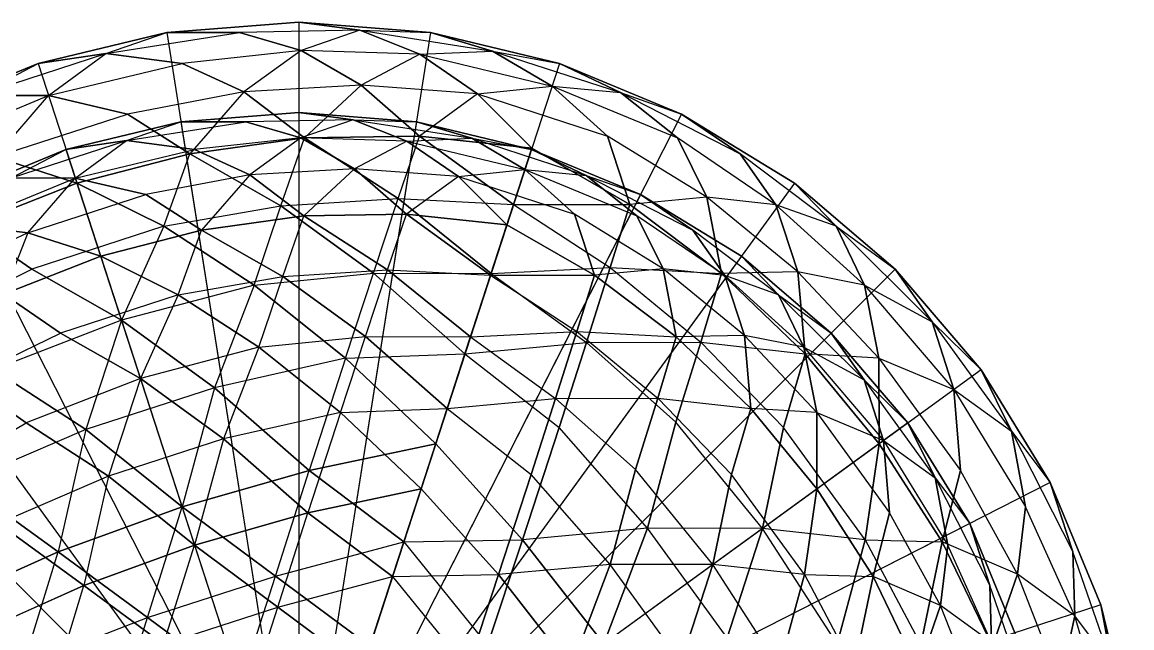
# Model space of a CAD drawing. Extents: x -140 to 778, y -205 to 202.
# Drawn here: x 298.6 to 385.6, y 154.4 to 201.9 of the extents above; entities that cross this region are included whole.
import ezdxf

# ---------------------------------------------------------------- set-up
doc = ezdxf.new("R2010")
doc.units = 0
doc.layers.add('L1', color=7, linetype='CONTINUOUS')

msp = doc.modelspace()

# ---------------------------------------------------------------- linework, layer by layer
at = {"layer": 'L1'}
for points, invisible_edges in [([(305.131653, 199.458466, -40.618889), (299.80307, 198.67511, -37.291508), (309.8992, 201.098969, -37.291504)], 8), ([(309.8992, 201.098969, -37.291504), (299.80307, 198.67511, -37.291508), (320.250183, 135.745239, -37.291508)], 136), ([(311.105957, 198.675079, -43.695034), (305.131653, 199.458466, -40.618889), (315.621094, 201.098969, -40.53318)], 8), ([(305.131653, 199.458466, -40.618889), (309.8992, 201.098969, -37.291504), (315.621094, 201.098969, -40.53318)], 8), ([(315.621094, 201.098969, -40.53318), (309.8992, 201.098969, -37.291504), (320.250214, 201.913605, -37.291504)], 8), ([(320.250214, 201.913605, -37.291504), (309.8992, 201.098969, -37.291504), (320.250183, 135.745239, -37.291508)], 136), ([(315.621094, 201.098969, -40.53318), (320.432983, 199.68988, -43.247025), (311.105957, 198.675079, -43.695034)], 8), ([(320.250214, 201.913605, -37.291504), (325.049103, 201.280975, -40.010273), (315.621094, 201.098969, -40.53318)], 8), ([(325.049103, 201.280975, -40.010273), (320.432983, 199.68988, -43.247025), (315.621094, 201.098969, -40.53318)], 8), ([(330.601227, 201.098969, -37.291504), (320.250214, 201.913605, -37.291504), (320.250183, 135.745239, -37.291508)], 136), ([(340.697357, 198.67511, -37.291504), (330.601227, 201.098969, -37.291504), (320.250183, 135.745239, -37.291508)], 136), ([(325.049103, 201.280975, -40.010273), (320.250214, 201.913605, -37.291504), (330.601227, 201.098969, -37.291504)], 8), ([(325.049103, 201.280975, -40.010273), (329.756256, 199.395142, -42.677052), (320.432983, 199.68988, -43.247025)], 8), ([(329.756256, 199.395142, -42.677052), (325.049103, 201.280975, -40.010273), (335.467316, 199.645294, -40.081158)], 8), ([(325.049103, 201.280975, -40.010273), (330.601227, 201.098969, -37.291504), (335.467316, 199.645294, -40.081158)], 8), ([(335.467316, 199.645294, -40.081158), (330.601227, 201.098969, -37.291504), (340.697357, 198.67511, -37.291504)], 8), ([(300.621643, 196.155792, -43.78125), (295.031677, 196.176788, -40.618893), (305.131653, 199.458466, -40.618889)], 8), ([(295.031677, 196.176788, -40.618893), (299.80307, 198.67511, -37.291508), (305.131653, 199.458466, -40.618889)], 8), ([(300.621643, 196.155792, -43.78125), (305.131653, 199.458466, -40.618889), (311.105957, 198.675079, -43.695034)], 8), ([(320.432983, 199.68988, -43.247025), (315.946686, 196.444031, -46.391033), (311.105957, 198.675079, -43.695034)], 8), ([(320.432983, 199.68988, -43.247025), (325.163086, 196.977722, -45.901665), (315.946686, 196.444031, -46.391033)], 8), ([(329.756256, 199.395142, -42.677052), (325.163086, 196.977722, -45.901665), (320.432983, 199.68988, -43.247025)], 8), ([(329.756256, 199.395142, -42.677052), (334.281647, 196.292175, -45.240849), (325.163086, 196.977722, -45.901665)], 8), ([(329.756256, 199.395142, -42.677052), (335.467316, 199.645294, -40.081158), (340.122223, 196.904968, -42.747894)], 8), ([(334.281647, 196.292175, -45.240849), (329.756256, 199.395142, -42.677052), (340.122223, 196.904968, -42.747894)], 8), ([(340.122223, 196.904968, -42.747894), (335.467316, 199.645294, -40.081158), (345.49881, 196.385834, -40.081154)], 8), ([(335.467316, 199.645294, -40.081158), (340.697357, 198.67511, -37.291504), (345.49881, 196.385834, -40.081154)], 8), ([(295.031677, 196.176788, -40.618893), (290.210419, 194.701691, -37.291508), (299.80307, 198.67511, -37.291508)], 8), ([(299.80307, 198.67511, -37.291508), (290.210419, 194.701691, -37.291508), (320.250183, 135.745239, -37.291508)], 136), ([(306.81601, 194.701691, -46.699215), (300.621643, 196.155792, -43.78125), (311.105957, 198.675079, -43.695034)], 8), ([(311.105957, 198.675079, -43.695034), (315.946686, 196.444031, -46.391033), (306.81601, 194.701691, -46.699215)], 8), ([(350.290009, 194.701691, -37.2915), (340.697357, 198.67511, -37.291504), (320.250183, 135.745239, -37.291508)], 136), ([(345.49881, 196.385834, -40.081154), (340.697357, 198.67511, -37.291504), (350.290009, 194.701691, -37.2915)], 136), ([(325.163086, 196.977722, -45.901665), (320.715485, 192.826599, -49.008144), (315.946686, 196.444031, -46.391033)], 8), ([(325.163086, 196.977722, -45.901665), (329.71759, 192.976196, -48.436954), (320.715485, 192.826599, -49.008144)], 8), ([(334.281647, 196.292175, -45.240849), (329.71759, 192.976196, -48.436954), (325.163086, 196.977722, -45.901665)], 8), ([(334.281647, 196.292175, -45.240849), (340.122223, 196.904968, -42.747894), (344.487152, 192.976196, -45.240845)], 8), ([(344.487152, 192.976196, -45.240845), (340.122223, 196.904968, -42.747894), (349.972107, 192.826599, -42.677048)], 8), ([(340.122223, 196.904968, -42.747894), (345.49881, 196.385834, -40.081154), (349.972107, 192.826599, -42.677048)], 8), ([(290.658813, 192.031403, -43.695038), (295.031677, 196.176788, -40.618893), (300.621643, 196.155792, -43.78125)], 8), ([(296.464996, 191.33844, -46.699215), (290.658813, 192.031403, -43.695038), (300.621643, 196.155792, -43.78125)], 8), ([(296.464996, 191.33844, -46.699215), (300.621643, 196.155792, -43.78125), (306.81601, 194.701691, -46.699215)], 8), ([(315.946686, 196.444031, -46.391033), (311.704437, 191.58548, -49.355286), (306.81601, 194.701691, -46.699215)], 8), ([(315.946686, 196.444031, -46.391033), (320.715485, 192.826599, -49.008144), (311.704437, 191.58548, -49.355286)], 8), ([(334.281647, 196.292175, -45.240849), (338.538696, 192.031433, -47.65263), (329.71759, 192.976196, -48.436954)], 8), ([(338.538696, 192.031433, -47.65263), (334.281647, 196.292175, -45.240849), (344.487152, 192.976196, -45.240845)], 8), ([(349.972107, 192.826599, -42.677048), (345.49881, 196.385834, -40.081154), (354.888733, 191.58548, -40.010269)], 8), ([(345.49881, 196.385834, -40.081154), (350.290009, 194.701691, -37.2915), (354.888733, 191.58548, -40.010269)], 8), ([(290.210419, 194.701691, -37.291508), (281.357422, 189.276581, -37.291508), (320.250183, 135.745239, -37.291508)], 136), ([(302.856812, 189.276581, -49.471745), (296.464996, 191.33844, -46.699215), (306.81601, 194.701691, -46.699215)], 8), ([(306.81601, 194.701691, -46.699215), (311.704437, 191.58548, -49.355286), (302.856812, 189.276581, -49.471745)], 8), ([(316.117065, 194.096771, -36.469498), (311.00824, 194.096771, -33.227821), (320.250214, 194.824127, -33.227821)], 8), ([(320.250214, 194.824127, -33.227821), (311.00824, 194.096771, -33.227821), (320.250214, 135.745239, -37.330921)], 136), ([(320.250214, 194.824127, -33.227821), (324.534973, 194.259277, -35.94659), (316.117065, 194.096771, -36.469498)], 8), ([(324.534973, 194.259277, -35.94659), (320.413422, 192.838654, -39.183346), (316.117065, 194.096771, -36.469498)], 8), ([(359.143005, 189.276581, -37.2915), (350.290009, 194.701691, -37.2915), (320.250183, 135.745239, -37.291508)], 136), ([(324.534973, 194.259277, -35.94659), (320.250214, 194.824127, -33.227821), (329.492188, 194.096771, -33.227821)], 8), ([(329.492188, 194.096771, -33.227821), (320.250214, 194.824127, -33.227821), (320.250214, 135.745239, -37.330921)], 136), ([(324.534973, 194.259277, -35.94659), (328.737762, 192.5755, -38.613373), (320.413422, 192.838654, -39.183346)], 8), ([(328.737762, 192.5755, -38.613373), (324.534973, 194.259277, -35.94659), (333.836914, 192.798859, -36.017479)], 8), ([(324.534973, 194.259277, -35.94659), (329.492188, 194.096771, -33.227821), (333.836914, 192.798859, -36.017479)], 8), ([(354.888733, 191.58548, -40.010269), (350.290009, 194.701691, -37.2915), (359.143005, 189.276581, -37.2915)], 136), ([(306.751526, 192.63205, -36.55521), (301.993835, 191.932617, -33.227825), (311.00824, 194.096771, -33.227821)], 8), ([(311.00824, 194.096771, -33.227821), (301.993835, 191.932617, -33.227825), (320.250214, 135.745239, -37.330921)], 136), ([(312.085724, 191.932617, -39.631355), (306.751526, 192.63205, -36.55521), (316.117065, 194.096771, -36.469498)], 8), ([(306.751526, 192.63205, -36.55521), (311.00824, 194.096771, -33.227821), (316.117065, 194.096771, -36.469498)], 8), ([(316.117065, 194.096771, -36.469498), (320.413422, 192.838654, -39.183346), (312.085724, 191.932617, -39.631355)], 8), ([(338.506592, 191.932617, -33.227825), (329.492188, 194.096771, -33.227821), (320.250214, 135.745239, -37.330921)], 136), ([(333.836914, 192.798859, -36.017479), (329.492188, 194.096771, -33.227821), (338.506592, 191.932617, -33.227825)], 8), ([(302.724701, 189.683228, -39.717567), (297.733673, 189.701965, -36.555214), (306.751526, 192.63205, -36.55521)], 8), ([(297.733673, 189.701965, -36.555214), (301.993835, 191.932617, -33.227825), (306.751526, 192.63205, -36.55521)], 8), ([(302.724701, 189.683228, -39.717567), (306.751526, 192.63205, -36.55521), (312.085724, 191.932617, -39.631355)], 8), ([(318.85199, 187.502441, -51.717495), (311.704437, 191.58548, -49.355286), (320.715485, 192.826599, -49.008144)], 8), ([(320.413422, 192.838654, -39.183346), (316.407806, 189.940582, -42.327354), (312.085724, 191.932617, -39.631355)], 8), ([(320.413422, 192.838654, -39.183346), (324.636719, 190.417114, -41.837986), (316.407806, 189.940582, -42.327354)], 8), ([(318.85199, 187.502441, -51.717495), (320.715485, 192.826599, -49.008144), (328.054871, 188.077667, -51.203384)], 8), ([(328.737762, 192.5755, -38.613373), (324.636719, 190.417114, -41.837986), (320.413422, 192.838654, -39.183346)], 8), ([(328.054871, 188.077667, -51.203384), (320.715485, 192.826599, -49.008144), (329.71759, 192.976196, -48.436954)], 8), ([(328.737762, 192.5755, -38.613373), (332.77829, 189.804993, -41.177166), (324.636719, 190.417114, -41.837986)], 8), ([(328.054871, 188.077667, -51.203384), (329.71759, 192.976196, -48.436954), (337.102356, 187.61087, -50.412251)], 8), ([(328.737762, 192.5755, -38.613373), (333.836914, 192.798859, -36.017479), (337.993073, 190.352142, -38.684219)], 8), ([(332.77829, 189.804993, -41.177166), (328.737762, 192.5755, -38.613373), (337.993073, 190.352142, -38.684219)], 8), ([(337.102356, 187.61087, -50.412251), (329.71759, 192.976196, -48.436954), (338.538696, 192.031433, -47.65263)], 8), ([(337.993073, 190.352142, -38.684219), (333.836914, 192.798859, -36.017479), (342.79361, 189.888641, -36.017475)], 8), ([(333.836914, 192.798859, -36.017479), (338.506592, 191.932617, -33.227825), (342.79361, 189.888641, -36.017475)], 8), ([(344.487152, 192.976196, -45.240845), (346.230438, 187.61087, -48.436947), (338.538696, 192.031433, -47.65263)], 8), ([(349.972107, 192.826599, -42.677048), (352.267181, 188.171082, -45.901661), (344.487152, 192.976196, -45.240845)], 8), ([(352.267181, 188.171082, -45.901661), (346.230438, 187.61087, -48.436947), (344.487152, 192.976196, -45.240845)], 8), ([(354.888733, 191.58548, -40.010269), (357.688049, 187.584961, -43.247021), (349.972107, 192.826599, -42.677048)], 8), ([(357.688049, 187.584961, -43.247021), (352.267181, 188.171082, -45.901661), (349.972107, 192.826599, -42.677048)], 8), ([(297.733673, 189.701965, -36.555214), (293.428955, 188.384918, -33.227829), (301.993835, 191.932617, -33.227825)], 8), ([(301.993835, 191.932617, -33.227825), (293.428955, 188.384918, -33.227829), (320.250214, 135.745239, -37.330921)], 136), ([(308.255402, 188.384918, -42.635532), (302.724701, 189.683228, -39.717567), (312.085724, 191.932617, -39.631355)], 8), ([(309.676941, 185.896606, -51.944359), (302.856812, 189.276581, -49.471745), (311.704437, 191.58548, -49.355286)], 8), ([(312.085724, 191.932617, -39.631355), (316.407806, 189.940582, -42.327354), (308.255402, 188.384918, -42.635532)], 8), ([(309.676941, 185.896606, -51.944359), (311.704437, 191.58548, -49.355286), (318.85199, 187.502441, -51.717495)], 8), ([(347.071472, 188.384918, -33.227821), (338.506592, 191.932617, -33.227825), (320.250214, 135.745239, -37.330921)], 136), ([(337.102356, 187.61087, -50.412251), (338.538696, 192.031433, -47.65263), (346.230438, 187.61087, -48.436947)], 8), ([(342.79361, 189.888641, -36.017475), (338.506592, 191.932617, -33.227825), (347.071472, 188.384918, -33.227821)], 136), ([(359.143005, 189.276581, -37.2915), (362.40921, 185.896561, -40.533176), (354.888733, 191.58548, -40.010269)], 136), ([(362.40921, 185.896561, -40.533176), (357.688049, 187.584961, -43.247021), (354.888733, 191.58548, -40.010269)], 8), ([(296.464996, 191.33844, -46.699215), (302.856812, 189.276581, -49.471745), (294.341797, 185.944031, -49.355293)], 8), ([(316.407806, 189.940582, -42.327354), (312.620056, 185.6026, -45.291607), (308.255402, 188.384918, -42.635532)], 8), ([(316.407806, 189.940582, -42.327354), (320.665619, 186.710754, -44.944466), (312.620056, 185.6026, -45.291607)], 8), ([(324.636719, 190.417114, -41.837986), (320.665619, 186.710754, -44.944466), (316.407806, 189.940582, -42.327354)], 8), ([(324.636719, 190.417114, -41.837986), (328.703247, 186.844299, -44.373272), (320.665619, 186.710754, -44.944466)], 8), ([(332.77829, 189.804993, -41.177166), (328.703247, 186.844299, -44.373272), (324.636719, 190.417114, -41.837986)], 8), ([(332.77829, 189.804993, -41.177166), (336.579224, 186.000763, -43.588955), (328.703247, 186.844299, -44.373272)], 8), ([(332.77829, 189.804993, -41.177166), (337.993073, 190.352142, -38.684219), (341.89032, 186.844299, -41.17717)], 8), ([(336.579224, 186.000763, -43.588955), (332.77829, 189.804993, -41.177166), (341.89032, 186.844299, -41.17717)], 8), ([(341.89032, 186.844299, -41.17717), (337.993073, 190.352142, -38.684219), (346.787628, 186.710724, -38.613369)], 8), ([(337.993073, 190.352142, -38.684219), (342.79361, 189.888641, -36.017475), (346.787628, 186.710724, -38.613369)], 8), ([(346.787628, 186.710724, -38.613369), (342.79361, 189.888641, -36.017475), (351.17749, 185.6026, -35.94659)], 8), ([(342.79361, 189.888641, -36.017475), (347.071472, 188.384918, -33.227821), (351.17749, 185.6026, -35.94659)], 8), ([(281.357422, 189.276581, -37.291508), (273.462097, 182.533371, -37.291508), (320.250183, 135.745239, -37.291508)], 136), ([(293.829346, 186.000763, -39.631359), (297.733673, 189.701965, -36.555214), (302.724701, 189.683228, -39.717567)], 8), ([(299.013428, 185.382019, -42.635532), (293.829346, 186.000763, -39.631359), (302.724701, 189.683228, -39.717567)], 8), ([(299.325928, 182.533356, -51.944359), (294.341797, 185.944031, -49.355293), (302.856812, 189.276581, -49.471745)], 8), ([(299.013428, 185.382019, -42.635532), (302.724701, 189.683228, -39.717567), (308.255402, 188.384918, -42.635532)], 8), ([(302.856812, 189.276581, -49.471745), (309.676941, 185.896606, -51.944359), (299.325928, 182.533356, -51.944359)], 8), ([(367.0383, 182.53331, -37.2915), (359.143005, 189.276581, -37.2915), (320.250183, 135.745239, -37.291508)], 136), ([(362.40921, 185.896561, -40.533176), (359.143005, 189.276581, -37.2915), (367.0383, 182.53331, -37.2915)], 136), ([(293.428955, 188.384918, -33.227829), (285.524506, 183.541077, -33.227829), (320.250214, 135.745239, -37.330921)], 136), ([(304.720398, 183.541077, -45.408066), (299.013428, 185.382019, -42.635532), (308.255402, 188.384918, -42.635532)], 8), ([(308.255402, 188.384918, -42.635532), (312.620056, 185.6026, -45.291607), (304.720398, 183.541077, -45.408066)], 8), ([(326.110596, 182.215942, -53.656136), (318.85199, 187.502441, -51.717495), (328.054871, 188.077667, -51.203384)], 8), ([(354.975922, 183.541077, -33.227821), (347.071472, 188.384918, -33.227821), (320.250214, 135.745239, -37.330921)], 136), ([(326.110596, 182.215942, -53.656136), (328.054871, 188.077667, -51.203384), (335.343781, 182.198517, -52.920975)], 8), ([(335.343781, 182.198517, -52.920975), (328.054871, 188.077667, -51.203384), (337.102356, 187.61087, -50.412251)], 8), ([(352.267181, 188.171082, -45.901661), (353.425385, 182.198517, -49.008141), (346.230438, 187.61087, -48.436947)], 8), ([(351.17749, 185.6026, -35.94659), (347.071472, 188.384918, -33.227821), (354.975922, 183.541077, -33.227821)], 136), ([(357.688049, 187.584961, -43.247021), (359.409668, 182.322037, -46.391029), (352.267181, 188.171082, -45.901661)], 8), ([(359.409668, 182.322037, -46.391029), (353.425385, 182.198517, -49.008141), (352.267181, 188.171082, -45.901661)], 8), ([(316.757416, 181.281708, -54.056168), (309.676941, 185.896606, -51.944359), (318.85199, 187.502441, -51.717495)], 8), ([(316.757416, 181.281708, -54.056168), (318.85199, 187.502441, -51.717495), (326.110596, 182.215942, -53.656136)], 8), ([(335.343781, 182.198517, -52.920975), (337.102356, 187.61087, -50.412251), (344.69632, 182.670532, -51.203381)], 8), ([(337.102356, 187.61087, -50.412251), (346.230438, 187.61087, -48.436947), (344.69632, 182.670532, -51.203381)], 8), ([(344.69632, 182.670532, -51.203381), (346.230438, 187.61087, -48.436947), (353.425385, 182.198517, -49.008141)], 8), ([(362.40921, 185.896561, -40.533176), (364.637299, 181.281693, -43.69503), (357.688049, 187.584961, -43.247021)], 8), ([(364.637299, 181.281693, -43.69503), (359.409668, 182.322037, -46.391029), (357.688049, 187.584961, -43.247021)], 8), ([(319.001801, 181.957031, -47.653816), (312.620056, 185.6026, -45.291607), (320.665619, 186.710754, -44.944466)], 8), ([(319.001801, 181.957031, -47.653816), (320.665619, 186.710754, -44.944466), (327.218689, 182.470612, -47.139702)], 8), ([(327.218689, 182.470612, -47.139702), (320.665619, 186.710754, -44.944466), (328.703247, 186.844299, -44.373272)], 8), ([(327.218689, 182.470612, -47.139702), (328.703247, 186.844299, -44.373272), (335.296783, 182.053833, -46.348576)], 8), ([(335.296783, 182.053833, -46.348576), (328.703247, 186.844299, -44.373272), (336.579224, 186.000763, -43.588955)], 8), ([(341.89032, 186.844299, -41.17717), (343.446838, 182.053833, -44.373268), (336.579224, 186.000763, -43.588955)], 8), ([(346.787628, 186.710724, -38.613369), (348.836792, 182.554016, -41.837982), (341.89032, 186.844299, -41.17717)], 8), ([(348.836792, 182.554016, -41.837982), (343.446838, 182.053833, -44.373268), (341.89032, 186.844299, -41.17717)], 8), ([(351.17749, 185.6026, -35.94659), (353.676849, 182.030701, -39.183338), (346.787628, 186.710724, -38.613369)], 8), ([(353.676849, 182.030701, -39.183338), (348.836792, 182.554016, -41.837982), (346.787628, 186.710724, -38.613369)], 8), ([(290.95929, 178.439545, -51.717499), (294.341797, 185.944031, -49.355293), (299.325928, 182.533356, -51.944359)], 8), ([(293.829346, 186.000763, -39.631359), (299.013428, 185.382019, -42.635532), (291.503571, 181.848724, -42.327358)], 8), ([(309.676941, 185.896606, -51.944359), (306.349182, 178.528259, -54.281883), (299.325928, 182.533356, -51.944359)], 8), ([(310.809814, 180.523224, -47.880676), (304.720398, 183.541077, -45.408066), (312.620056, 185.6026, -45.291607)], 8), ([(309.676941, 185.896606, -51.944359), (316.757416, 181.281708, -54.056168), (306.349182, 178.528259, -54.281883)], 8), ([(310.809814, 180.523224, -47.880676), (312.620056, 185.6026, -45.291607), (319.001801, 181.957031, -47.653816)], 8), ([(335.296783, 182.053833, -46.348576), (336.579224, 186.000763, -43.588955), (343.446838, 182.053833, -44.373268)], 8), ([(354.975922, 183.541077, -33.227821), (357.892181, 180.523224, -36.469498), (351.17749, 185.6026, -35.94659)], 136), ([(357.892181, 180.523224, -36.469498), (353.676849, 182.030701, -39.183338), (351.17749, 185.6026, -35.94659)], 8), ([(364.637299, 181.281693, -43.69503), (362.40921, 185.896561, -40.533176), (369.931061, 178.403854, -40.618885)], 8), ([(362.40921, 185.896561, -40.533176), (367.0383, 182.53331, -37.2915), (369.931061, 178.403854, -40.618885)], 136), ([(299.013428, 185.382019, -42.635532), (297.117706, 180.565582, -45.291611), (291.503571, 181.848724, -42.327358)], 8), ([(299.013428, 185.382019, -42.635532), (304.720398, 183.541077, -45.408066), (297.117706, 180.565582, -45.291611)], 8), ([(285.524506, 183.541077, -33.227829), (278.475128, 177.520325, -33.227829), (320.250214, 135.745239, -37.330921)], 136), ([(301.567841, 177.520325, -47.880684), (297.117706, 180.565582, -45.291611), (304.720398, 183.541077, -45.408066)], 8), ([(304.720398, 183.541077, -45.408066), (310.809814, 180.523224, -47.880676), (301.567841, 177.520325, -47.880684)], 8), ([(362.025299, 177.520325, -33.227821), (354.975922, 183.541077, -33.227821), (320.250214, 135.745239, -37.330921)], 136), ([(357.892181, 180.523224, -36.469498), (354.975922, 183.541077, -33.227821), (362.025299, 177.520325, -33.227821)], 136), ([(273.462097, 182.533371, -37.291508), (266.718872, 174.638046, -37.291508), (320.250183, 135.745239, -37.291508)], 136), ([(296.310272, 174.638031, -54.056171), (290.95929, 178.439545, -51.717499), (299.325928, 182.533356, -51.944359)], 8), ([(299.325928, 182.533356, -51.944359), (306.349182, 178.528259, -54.281883), (296.310272, 174.638031, -54.056171)], 8), ([(317.131653, 176.402802, -49.992489), (310.809814, 180.523224, -47.880676), (319.001801, 181.957031, -47.653816)], 8), ([(323.923889, 175.545593, -55.75518), (316.757416, 181.281708, -54.056168), (326.110596, 182.215942, -53.656136)], 8), ([(317.131653, 176.402802, -49.992489), (319.001801, 181.957031, -47.653816), (325.482727, 177.236938, -49.592453)], 8), ([(325.482727, 177.236938, -49.592453), (319.001801, 181.957031, -47.653816), (327.218689, 182.470612, -47.139702)], 8), ([(373.781525, 174.638016, -37.2915), (367.0383, 182.53331, -37.2915), (320.250183, 135.745239, -37.291508)], 136), ([(323.923889, 175.545593, -55.75518), (326.110596, 182.215942, -53.656136), (333.2966, 175.897888, -55.130829)], 8), ([(325.482727, 177.236938, -49.592453), (327.218689, 182.470612, -47.139702), (333.726624, 177.221375, -48.857296)], 8), ([(333.2966, 175.897888, -55.130829), (326.110596, 182.215942, -53.656136), (335.343781, 182.198517, -52.920975)], 8), ([(333.726624, 177.221375, -48.857296), (327.218689, 182.470612, -47.139702), (335.296783, 182.053833, -46.348576)], 8), ([(333.2966, 175.897888, -55.130829), (335.343781, 182.198517, -52.920975), (342.823822, 176.785492, -53.656132)], 8), ([(333.726624, 177.221375, -48.857296), (335.296783, 182.053833, -46.348576), (342.077087, 177.642822, -47.139706)], 8), ([(335.296783, 182.053833, -46.348576), (343.446838, 182.053833, -44.373268), (342.077087, 177.642822, -47.139706)], 8), ([(335.343781, 182.198517, -52.920975), (344.69632, 182.670532, -51.203381), (342.823822, 176.785492, -53.656132)], 8), ([(342.077087, 177.642822, -47.139706), (343.446838, 182.053833, -44.373268), (349.870911, 177.221375, -44.944462)], 8), ([(342.823822, 176.785492, -53.656132), (344.69632, 182.670532, -51.203381), (351.803497, 176.795837, -51.717495)], 8), ([(348.836792, 182.554016, -41.837982), (349.870911, 177.221375, -44.944462), (343.446838, 182.053833, -44.373268)], 8), ([(344.69632, 182.670532, -51.203381), (353.425385, 182.198517, -49.008141), (351.803497, 176.795837, -51.717495)], 8), ([(353.676849, 182.030701, -39.183338), (355.21402, 177.331665, -42.327351), (348.836792, 182.554016, -41.837982)], 8), ([(355.21402, 177.331665, -42.327351), (349.870911, 177.221375, -44.944462), (348.836792, 182.554016, -41.837982)], 8), ([(351.803497, 176.795837, -51.717495), (353.425385, 182.198517, -49.008141), (359.985931, 175.897842, -49.355286)], 8), ([(359.409668, 182.322037, -46.391029), (359.985931, 175.897842, -49.355286), (353.425385, 182.198517, -49.008141)], 8), ([(357.892181, 180.523224, -36.469498), (359.881561, 176.402802, -39.631351), (353.676849, 182.030701, -39.183338)], 8), ([(359.881561, 176.402802, -39.631351), (355.21402, 177.331665, -42.327351), (353.676849, 182.030701, -39.183338)], 8), ([(364.637299, 181.281693, -43.69503), (365.77243, 175.545547, -46.699211), (359.409668, 182.322037, -46.391029)], 8), ([(365.77243, 175.545547, -46.699211), (359.985931, 175.897842, -49.355286), (359.409668, 182.322037, -46.391029)], 8), ([(369.931061, 178.403854, -40.618885), (367.0383, 182.53331, -37.2915), (373.781525, 174.638016, -37.2915)], 136), ([(316.757416, 181.281708, -54.056168), (313.653992, 173.229462, -56.243359), (306.349182, 178.528259, -54.281883)], 8), ([(316.757416, 181.281708, -54.056168), (323.923889, 175.545593, -55.75518), (313.653992, 173.229462, -56.243359)], 8), ([(365.77243, 175.545547, -46.699211), (364.637299, 181.281693, -43.69503), (371.638489, 173.081009, -43.781246)], 8), ([(364.637299, 181.281693, -43.69503), (369.931061, 178.403854, -40.618885), (371.638489, 173.081009, -43.781246)], 8), ([(294.097595, 173.865143, -47.65382), (297.117706, 180.565582, -45.291611), (301.567841, 177.520325, -47.880684)], 8), ([(310.809814, 180.523224, -47.880676), (307.838562, 173.944336, -50.218204), (301.567841, 177.520325, -47.880684)], 8), ([(310.809814, 180.523224, -47.880676), (317.131653, 176.402802, -49.992489), (307.838562, 173.944336, -50.218204)], 8), ([(359.881561, 176.402802, -39.631351), (357.892181, 180.523224, -36.469498), (364.608124, 173.833267, -36.555206)], 136), ([(357.892181, 180.523224, -36.469498), (362.025299, 177.520325, -33.227821), (364.608124, 173.833267, -36.555206)], 136), ([(306.349182, 178.528259, -54.281883), (303.553986, 169.947754, -56.243359), (296.310272, 174.638031, -54.056171)], 8), ([(306.349182, 178.528259, -54.281883), (313.653992, 173.229462, -56.243359), (303.553986, 169.947754, -56.243359)], 8), ([(333.726624, 177.221375, -48.857296), (342.077087, 177.642822, -47.139706), (340.405243, 172.388306, -49.592453)], 8), ([(340.405243, 172.388306, -49.592453), (342.077087, 177.642822, -47.139706), (348.422791, 172.397552, -47.653812)], 8), ([(342.077087, 177.642822, -47.139706), (349.870911, 177.221375, -44.944462), (348.422791, 172.397552, -47.653812)], 8), ([(371.638489, 173.081009, -43.781246), (369.931061, 178.403854, -40.618885), (376.173187, 169.812271, -40.618889)], 136), ([(369.931061, 178.403854, -40.618885), (373.781525, 174.638016, -37.2915), (376.173187, 169.812271, -40.618889)], 136), ([(278.475128, 177.520325, -33.227829), (272.454376, 170.470963, -33.227829), (320.250214, 135.745239, -37.330921)], 136), ([(298.875275, 170.470947, -49.992489), (294.097595, 173.865143, -47.65382), (301.567841, 177.520325, -47.880684)], 8), ([(301.567841, 177.520325, -47.880684), (307.838562, 173.944336, -50.218204), (298.875275, 170.470947, -49.992489)], 8), ([(323.530304, 171.28125, -51.691498), (317.131653, 176.402802, -49.992489), (325.482727, 177.236938, -49.592453)], 8), ([(368.046051, 170.470932, -33.227821), (362.025299, 177.520325, -33.227821), (320.250214, 135.745239, -37.330921)], 136), ([(323.530304, 171.28125, -51.691498), (325.482727, 177.236938, -49.592453), (331.898773, 171.595795, -51.067146)], 8), ([(331.898773, 171.595795, -51.067146), (325.482727, 177.236938, -49.592453), (333.726624, 177.221375, -48.857296)], 8), ([(331.898773, 171.595795, -51.067146), (333.726624, 177.221375, -48.857296), (340.405243, 172.388306, -49.592453)], 8), ([(333.2966, 175.897888, -55.130829), (342.823822, 176.785492, -53.656132), (340.67218, 170.103729, -55.755177)], 8), ([(340.67218, 170.103729, -55.755177), (342.823822, 176.785492, -53.656132), (349.841583, 170.532013, -54.056164)], 8), ([(342.823822, 176.785492, -53.656132), (351.803497, 176.795837, -51.717495), (349.841583, 170.532013, -54.056164)], 8), ([(348.422791, 172.397552, -47.653812), (349.870911, 177.221375, -44.944462), (355.728546, 171.595795, -45.291607)], 8), ([(349.841583, 170.532013, -54.056164), (351.803497, 176.795837, -51.717495), (358.282379, 170.103714, -51.944355)], 8), ([(355.21402, 177.331665, -42.327351), (355.728546, 171.595795, -45.291607), (349.870911, 177.221375, -44.944462)], 8), ([(351.803497, 176.795837, -51.717495), (359.985931, 175.897842, -49.355286), (358.282379, 170.103714, -51.944355)], 8), ([(359.881561, 176.402802, -39.631351), (360.895081, 171.281235, -42.635532), (355.21402, 177.331665, -42.327351)], 8), ([(360.895081, 171.281235, -42.635532), (355.728546, 171.595795, -45.291607), (355.21402, 177.331665, -42.327351)], 8), ([(364.608124, 173.833267, -36.555206), (362.025299, 177.520325, -33.227821), (368.046051, 170.470932, -33.227821)], 136), ([(317.131653, 176.402802, -49.992489), (314.360748, 169.213287, -52.17968), (307.838562, 173.944336, -50.218204)], 8), ([(317.131653, 176.402802, -49.992489), (323.530304, 171.28125, -51.691498), (314.360748, 169.213287, -52.17968)], 8), ([(330.999908, 168.829437, -56.99955), (323.923889, 175.545593, -55.75518), (333.2966, 175.897888, -55.130829)], 8), ([(330.999908, 168.829437, -56.99955), (333.2966, 175.897888, -55.130829), (340.67218, 170.103729, -55.755177)], 8), ([(358.282379, 170.103714, -51.944355), (359.985931, 175.897842, -49.355286), (365.786682, 168.829422, -49.471745)], 8), ([(360.895081, 171.281235, -42.635532), (359.881561, 176.402802, -39.631351), (366.132629, 169.080734, -39.717567)], 8), ([(359.881561, 176.402802, -39.631351), (364.608124, 173.833267, -36.555206), (366.132629, 169.080734, -39.717567)], 8), ([(365.77243, 175.545547, -46.699211), (365.786682, 168.829422, -49.471745), (359.985931, 175.897842, -49.355286)], 8), ([(323.923889, 175.545593, -55.75518), (321.062927, 166.740479, -57.758644), (313.653992, 173.229462, -56.243359)], 8), ([(323.923889, 175.545593, -55.75518), (330.999908, 168.829437, -56.99955), (321.062927, 166.740479, -57.758644)], 8), ([(365.786682, 168.829422, -49.471745), (365.77243, 175.545547, -46.699211), (372.169708, 166.740463, -46.699211)], 8), ([(365.77243, 175.545547, -46.699211), (371.638489, 173.081009, -43.781246), (372.169708, 166.740463, -46.699211)], 8), ([(266.718872, 174.638046, -37.291508), (261.293762, 165.78508, -37.291508), (320.250183, 135.745239, -37.291508)], 136), ([(296.310272, 174.638031, -54.056171), (303.553986, 169.947754, -56.243359), (293.884064, 165.785065, -55.75518)], 8), ([(379.206635, 165.785049, -37.2915), (373.781525, 174.638016, -37.2915), (320.250183, 135.745239, -37.291508)], 136), ([(376.173187, 169.812271, -40.618889), (373.781525, 174.638016, -37.2915), (379.206635, 165.785049, -37.2915)], 136), ([(291.628815, 166.237152, -49.592461), (294.097595, 173.865143, -47.65382), (298.875275, 170.470947, -49.992489)], 8), ([(307.838562, 173.944336, -50.218204), (305.342896, 166.283203, -52.17968), (298.875275, 170.470947, -49.992489)], 8), ([(313.653992, 173.229462, -56.243359), (311.105957, 163.888336, -58.013767), (303.553986, 169.947754, -56.243359)], 8), ([(307.838562, 173.944336, -50.218204), (314.360748, 169.213287, -52.17968), (305.342896, 166.283203, -52.17968)], 8), ([(313.653992, 173.229462, -56.243359), (321.062927, 166.740479, -57.758644), (311.105957, 163.888336, -58.013767)], 8), ([(366.132629, 169.080734, -39.717567), (364.608124, 173.833267, -36.555206), (370.181458, 166.162247, -36.555206)], 136), ([(364.608124, 173.833267, -36.555206), (368.046051, 170.470932, -33.227821), (370.181458, 166.162247, -36.555206)], 136), ([(331.898773, 171.595795, -51.067146), (340.405243, 172.388306, -49.592453), (338.484131, 166.422455, -51.691498)], 8), ([(338.484131, 166.422455, -51.691498), (340.405243, 172.388306, -49.592453), (346.671112, 166.804871, -49.992485)], 8), ([(340.405243, 172.388306, -49.592453), (348.422791, 172.397552, -47.653812), (346.671112, 166.804871, -49.992485)], 8), ([(346.671112, 166.804871, -49.992485), (348.422791, 172.397552, -47.653812), (354.207489, 166.422455, -47.880672)], 8), ([(348.422791, 172.397552, -47.653812), (355.728546, 171.595795, -45.291607), (354.207489, 166.422455, -47.880672)], 8), ([(372.169708, 166.740463, -46.699211), (371.638489, 173.081009, -43.781246), (377.274323, 163.888321, -43.695034)], 8), ([(371.638489, 173.081009, -43.781246), (376.173187, 169.812271, -40.618889), (377.274323, 163.888321, -43.695034)], 8), ([(329.848175, 165.284698, -52.935871), (323.530304, 171.28125, -51.691498), (331.898773, 171.595795, -51.067146)], 8), ([(329.848175, 165.284698, -52.935871), (331.898773, 171.595795, -51.067146), (338.484131, 166.422455, -51.691498)], 8), ([(354.207489, 166.422455, -47.880672), (355.728546, 171.595795, -45.291607), (360.907776, 165.284683, -45.408062)], 8), ([(360.895081, 171.281235, -42.635532), (360.907776, 165.284683, -45.408062), (355.728546, 171.595795, -45.291607)], 8), ([(323.530304, 171.28125, -51.691498), (320.975861, 163.419556, -53.694962), (314.360748, 169.213287, -52.17968)], 8), ([(323.530304, 171.28125, -51.691498), (329.848175, 165.284698, -52.935871), (320.975861, 163.419556, -53.694962)], 8), ([(360.907776, 165.284683, -45.408062), (360.895081, 171.281235, -42.635532), (366.606903, 163.41954, -42.635532)], 8), ([(360.895081, 171.281235, -42.635532), (366.132629, 169.080734, -39.717567), (366.606903, 163.41954, -42.635532)], 8), ([(272.454376, 170.470963, -33.227829), (267.610535, 162.566513, -33.227829), (320.250214, 135.745239, -37.330921)], 136), ([(296.709015, 162.566498, -51.691498), (291.628815, 166.237152, -49.592461), (298.875275, 170.470947, -49.992489)], 8), ([(303.553986, 169.947754, -56.243359), (301.374146, 160.343201, -57.758648), (293.884064, 165.785065, -55.75518)], 8), ([(298.875275, 170.470947, -49.992489), (305.342896, 166.283203, -52.17968), (296.709015, 162.566498, -51.691498)], 8), ([(303.553986, 169.947754, -56.243359), (311.105957, 163.888336, -58.013767), (301.374146, 160.343201, -57.758648)], 8), ([(372.889893, 162.566483, -33.227821), (368.046051, 170.470932, -33.227821), (320.250214, 135.745239, -37.330921)], 136), ([(340.67218, 170.103729, -55.755177), (337.811218, 161.298645, -57.758644), (330.999908, 168.829437, -56.99955)], 8), ([(347.619324, 162.193451, -56.243351), (337.811218, 161.298645, -57.758644), (340.67218, 170.103729, -55.755177)], 8), ([(349.841583, 170.532013, -54.056164), (347.619324, 162.193451, -56.243351), (340.67218, 170.103729, -55.755177)], 8), ([(356.643585, 162.186569, -54.281879), (347.619324, 162.193451, -56.243351), (349.841583, 170.532013, -54.056164)], 8), ([(358.282379, 170.103714, -51.944355), (356.643585, 162.186569, -54.281879), (349.841583, 170.532013, -54.056164)], 8), ([(364.679657, 161.29863, -51.944355), (356.643585, 162.186569, -54.281879), (358.282379, 170.103714, -51.944355)], 8), ([(365.786682, 168.829422, -49.471745), (364.679657, 161.29863, -51.944355), (358.282379, 170.103714, -51.944355)], 8), ([(370.181458, 166.162247, -36.555206), (368.046051, 170.470932, -33.227821), (372.889893, 162.566483, -33.227821)], 136), ([(377.274323, 163.888321, -43.695034), (376.173187, 169.812271, -40.618889), (380.974792, 160.343185, -40.53318)], 136), ([(376.173187, 169.812271, -40.618889), (379.206635, 165.785049, -37.2915), (380.974792, 160.343185, -40.53318)], 136), ([(314.360748, 169.213287, -52.17968), (312.085724, 160.872986, -53.950089), (305.342896, 166.283203, -52.17968)], 8), ([(314.360748, 169.213287, -52.17968), (320.975861, 163.419556, -53.694962), (312.085724, 160.872986, -53.950089)], 8), ([(366.606903, 163.41954, -42.635532), (366.132629, 169.080734, -39.717567), (371.164612, 160.872971, -39.631351)], 8), ([(366.132629, 169.080734, -39.717567), (370.181458, 166.162247, -36.555206), (371.164612, 160.872971, -39.631351)], 136), ([(328.497681, 161.128326, -58.491409), (321.062927, 166.740479, -57.758644), (330.999908, 168.829437, -56.99955)], 8), ([(328.497681, 161.128326, -58.491409), (330.999908, 168.829437, -56.99955), (337.811218, 161.298645, -57.758644)], 8), ([(364.679657, 161.29863, -51.944355), (365.786682, 168.829422, -49.471745), (370.716644, 161.128311, -49.355286)], 8), ([(372.169708, 166.740463, -46.699211), (370.716644, 161.128311, -49.355286), (365.786682, 168.829422, -49.471745)], 8), ([(305.342896, 166.283203, -52.17968), (303.396576, 157.707703, -53.694965), (296.709015, 162.566498, -51.691498)], 8), ([(305.342896, 166.283203, -52.17968), (312.085724, 160.872986, -53.950089), (303.396576, 157.707703, -53.694965)], 8), ([(318.419647, 158.44574, -59.044163), (311.105957, 163.888336, -58.013767), (321.062927, 166.740479, -57.758644)], 8), ([(318.419647, 158.44574, -59.044163), (321.062927, 166.740479, -57.758644), (328.497681, 161.128326, -58.491409)], 8), ([(338.484131, 166.422455, -51.691498), (335.929688, 158.56076, -53.694965), (329.848175, 165.284698, -52.935871)], 8), ([(344.68692, 159.359711, -52.179676), (335.929688, 158.56076, -53.694965), (338.484131, 166.422455, -51.691498)], 8), ([(346.671112, 166.804871, -49.992485), (344.68692, 159.359711, -52.179676), (338.484131, 166.422455, -51.691498)], 8), ([(352.744293, 159.353577, -50.218201), (344.68692, 159.359711, -52.179676), (346.671112, 166.804871, -49.992485)], 8), ([(354.207489, 166.422455, -47.880672), (352.744293, 159.353577, -50.218201), (346.671112, 166.804871, -49.992485)], 8), ([(359.919373, 158.560745, -47.880676), (352.744293, 159.353577, -50.218201), (354.207489, 166.422455, -47.880672)], 8), ([(360.907776, 165.284683, -45.408062), (359.919373, 158.560745, -47.880676), (354.207489, 166.422455, -47.880672)], 8), ([(376.648315, 158.595078, -46.391033), (370.716644, 161.128311, -49.355286), (372.169708, 166.740463, -46.699211)], 8), ([(377.274323, 163.888321, -43.695034), (376.648315, 158.595078, -46.391033), (372.169708, 166.740463, -46.699211)], 8), ([(261.293762, 165.78508, -37.291508), (257.320343, 156.192398, -37.291512), (320.250183, 135.745239, -37.291508)], 136), ([(293.884064, 165.785065, -55.75518), (301.374146, 160.343201, -57.758648), (292.107117, 156.192383, -56.999554)], 8), ([(383.180054, 156.192368, -37.291504), (379.206635, 165.785049, -37.2915), (320.250183, 135.745239, -37.291508)], 136), ([(371.164612, 160.872971, -39.631351), (370.181458, 166.162247, -36.555206), (374.468597, 157.707687, -36.469498)], 136), ([(370.181458, 166.162247, -36.555206), (372.889893, 162.566483, -33.227821), (374.468597, 157.707687, -36.469498)], 136), ([(380.974792, 160.343185, -40.53318), (379.206635, 165.785049, -37.2915), (383.180054, 156.192368, -37.291504)], 136), ([(327.614014, 158.408722, -54.427731), (320.975861, 163.419556, -53.694962), (329.848175, 165.284698, -52.935871)], 8), ([(327.614014, 158.408722, -54.427731), (329.848175, 165.284698, -52.935871), (335.929688, 158.56076, -53.694965)], 8), ([(359.919373, 158.560745, -47.880676), (360.907776, 165.284683, -45.408062), (365.30954, 158.408707, -45.291607)], 8), ([(366.606903, 163.41954, -42.635532), (365.30954, 158.408707, -45.291607), (360.907776, 165.284683, -45.408062)], 8), ([(308.388123, 155.18631, -59.044163), (301.374146, 160.343201, -57.758648), (311.105957, 163.888336, -58.013767)], 8), ([(308.388123, 155.18631, -59.044163), (311.105957, 163.888336, -58.013767), (318.419647, 158.44574, -59.044163)], 8), ([(381.121613, 155.331375, -43.247021), (376.648315, 158.595078, -46.391033), (377.274323, 163.888321, -43.695034)], 8), ([(380.974792, 160.343185, -40.53318), (381.121613, 155.331375, -43.247021), (377.274323, 163.888321, -43.695034)], 136), ([(318.615784, 156.01355, -54.980484), (312.085724, 160.872986, -53.950089), (320.975861, 163.419556, -53.694962)], 8), ([(318.615784, 156.01355, -54.980484), (320.975861, 163.419556, -53.694962), (327.614014, 158.408722, -54.427731)], 8), ([(370.605682, 156.146866, -42.327354), (365.30954, 158.408707, -45.291607), (366.606903, 163.41954, -42.635532)], 8), ([(371.164612, 160.872971, -39.631351), (370.605682, 156.146866, -42.327354), (366.606903, 163.41954, -42.635532)], 8), ([(267.610535, 162.566513, -33.227829), (264.062836, 154.001633, -33.227829), (320.250214, 135.745239, -37.330921)], 136), ([(296.709015, 162.566498, -51.691498), (303.396576, 157.707703, -53.694965), (295.122467, 154.001617, -52.935871)], 8), ([(376.437592, 154.001602, -33.227821), (372.889893, 162.566483, -33.227821), (320.250214, 135.745239, -37.330921)], 136), ([(347.619324, 162.193451, -56.243351), (344.190125, 153.138641, -58.013767), (337.811218, 161.298645, -57.758644)], 8), ([(353.86145, 153.601852, -56.243351), (344.190125, 153.138641, -58.013767), (347.619324, 162.193451, -56.243351)], 8), ([(356.643585, 162.186569, -54.281879), (353.86145, 153.601852, -56.243351), (347.619324, 162.193451, -56.243351)], 8), ([(362.478638, 153.138626, -54.056164), (353.86145, 153.601852, -56.243351), (356.643585, 162.186569, -54.281879)], 8), ([(364.679657, 161.29863, -51.944355), (362.478638, 153.138626, -54.056164), (356.643585, 162.186569, -54.281879)], 8), ([(374.468597, 157.707687, -36.469498), (372.889893, 162.566483, -33.227821), (376.437592, 154.001602, -33.227821)], 136), ([(325.837708, 152.941864, -59.577885), (318.419647, 158.44574, -59.044163), (328.497681, 161.128326, -58.491409)], 8), ([(325.837708, 152.941864, -59.577885), (328.497681, 161.128326, -58.491409), (335.074158, 153.034363, -59.044163)], 8), ([(328.497681, 161.128326, -58.491409), (337.811218, 161.298645, -57.758644), (335.074158, 153.034363, -59.044163)], 8), ([(335.074158, 153.034363, -59.044163), (337.811218, 161.298645, -57.758644), (344.190125, 153.138641, -58.013767)], 8), ([(362.478638, 153.138626, -54.056164), (364.679657, 161.29863, -51.944355), (369.042114, 153.068863, -51.717491)], 8), ([(364.679657, 161.29863, -51.944355), (370.716644, 161.128311, -49.355286), (369.042114, 153.068863, -51.717491)], 8), ([(369.042114, 153.068863, -51.717491), (370.716644, 161.128311, -49.355286), (374.68158, 152.941849, -49.008144)], 8), ([(376.648315, 158.595078, -46.391033), (374.68158, 152.941849, -49.008144), (370.716644, 161.128311, -49.355286)], 8), ([(298.658051, 151.432861, -58.491413), (292.107117, 156.192383, -56.999554), (301.374146, 160.343201, -57.758648)], 8), ([(298.658051, 151.432861, -58.491413), (301.374146, 160.343201, -57.758648), (308.388123, 155.18631, -59.044163)], 8), ([(309.659088, 153.103333, -54.980484), (303.396576, 157.707703, -53.694965), (312.085724, 160.872986, -53.950089)], 8), ([(309.659088, 153.103333, -54.980484), (312.085724, 160.872986, -53.950089), (318.615784, 156.01355, -54.980484)], 8), ([(374.599701, 153.232864, -39.183342), (370.605682, 156.146866, -42.327354), (371.164612, 160.872971, -39.631351)], 8), ([(374.468597, 157.707687, -36.469498), (374.599701, 153.232864, -39.183342), (371.164612, 160.872971, -39.631351)], 136), ([(383.180054, 156.192368, -37.291504), (384.06131, 151.432846, -40.010273), (380.974792, 160.343185, -40.53318)], 136), ([(384.06131, 151.432846, -40.010273), (381.121613, 155.331375, -43.247021), (380.974792, 160.343185, -40.53318)], 136), ([(344.68692, 159.359711, -52.179676), (341.625153, 151.275055, -53.950089), (335.929688, 158.56076, -53.694965)], 8), ([(350.260254, 151.68866, -52.179672), (341.625153, 151.275055, -53.950089), (344.68692, 159.359711, -52.179676)], 8), ([(352.744293, 159.353577, -50.218201), (350.260254, 151.68866, -52.179672), (344.68692, 159.359711, -52.179676)], 8), ([(357.954163, 151.27504, -49.992485), (350.260254, 151.68866, -52.179672), (352.744293, 159.353577, -50.218201)], 8), ([(359.919373, 158.560745, -47.880676), (357.954163, 151.27504, -49.992485), (352.744293, 159.353577, -50.218201)], 8), ([(315.670349, 149.840637, -59.871056), (308.388123, 155.18631, -59.044163), (318.419647, 158.44574, -59.044163)], 8), ([(315.670349, 149.840637, -59.871056), (318.419647, 158.44574, -59.044163), (325.837708, 152.941864, -59.577885)], 8), ([(327.614014, 158.408722, -54.427731), (335.929688, 158.56076, -53.694965), (333.485901, 151.181946, -54.980484)], 8), ([(333.485901, 151.181946, -54.980484), (335.929688, 158.56076, -53.694965), (341.625153, 151.275055, -53.950089)], 8), ([(357.954163, 151.27504, -49.992485), (359.919373, 158.560745, -47.880676), (363.814423, 151.212753, -47.653812)], 8), ([(359.919373, 158.560745, -47.880676), (365.30954, 158.408707, -45.291607), (363.814423, 151.212753, -47.653812)], 8), ([(380.003906, 149.994705, -45.901665), (374.68158, 152.941849, -49.008144), (376.648315, 158.595078, -46.391033)], 8), ([(381.121613, 155.331375, -43.247021), (380.003906, 149.994705, -45.901665), (376.648315, 158.595078, -46.391033)], 8), ([(300.971497, 149.752045, -54.427734), (295.122467, 154.001617, -52.935871), (303.396576, 157.707703, -53.694965)], 8), ([(300.971497, 149.752045, -54.427734), (303.396576, 157.707703, -53.694965), (309.659088, 153.103333, -54.980484)], 8), ([(325.239075, 151.099365, -55.514202), (318.615784, 156.01355, -54.980484), (327.614014, 158.408722, -54.427731)], 8), ([(325.239075, 151.099365, -55.514202), (327.614014, 158.408722, -54.427731), (333.485901, 151.181946, -54.980484)], 8), ([(363.814423, 151.212753, -47.653812), (365.30954, 158.408707, -45.291607), (368.84964, 151.09935, -44.944466)], 8), ([(370.605682, 156.146866, -42.327354), (368.84964, 151.09935, -44.944466), (365.30954, 158.408707, -45.291607)], 8), ([(376.437592, 154.001602, -33.227821), (377.224426, 149.752029, -35.94659), (374.468597, 157.707687, -36.469498)], 136), ([(377.224426, 149.752029, -35.94659), (374.599701, 153.232864, -39.183342), (374.468597, 157.707687, -36.469498)], 136), ([(257.320343, 156.192398, -37.291512), (254.896469, 146.096268, -37.291512), (320.250183, 135.745239, -37.291508)], 136), ([(298.658051, 151.432861, -58.491413), (291.023132, 146.096252, -57.758648), (292.107117, 156.192383, -56.999554)], 8), ([(316.161041, 148.330414, -55.807377), (309.659088, 153.103333, -54.980484), (318.615784, 156.01355, -54.980484)], 8), ([(316.161041, 148.330414, -55.807377), (318.615784, 156.01355, -54.980484), (325.239075, 151.099365, -55.514202)], 8), ([(385.603912, 146.096237, -37.2915), (383.180054, 156.192368, -37.291504), (320.250183, 135.745239, -37.291508)], 136), ([(373.601746, 148.467972, -41.837986), (368.84964, 151.09935, -44.944466), (370.605682, 156.146866, -42.327354)], 8), ([(374.599701, 153.232864, -39.183342), (373.601746, 148.467972, -41.837986), (370.605682, 156.146866, -42.327354)], 8), ([(384.06131, 151.432846, -40.010273), (383.180054, 156.192368, -37.291504), (385.603912, 146.096237, -37.2915)], 136), ([(305.621887, 146.373352, -59.577888), (298.658051, 151.432861, -58.491413), (308.388123, 155.18631, -59.044163)], 8), ([(305.621887, 146.373352, -59.577888), (308.388123, 155.18631, -59.044163), (315.670349, 149.840637, -59.871056)], 8), ([(383.722382, 146.373337, -42.677048), (380.003906, 149.994705, -45.901665), (381.121613, 155.331375, -43.247021)], 8), ([(384.06131, 151.432846, -40.010273), (383.722382, 146.373337, -42.677048), (381.121613, 155.331375, -43.247021)], 136)]:
    msp.add_3dface(points, dxfattribs=dict(at, invisible_edges=invisible_edges))

doc.saveas('drawing.dxf')
